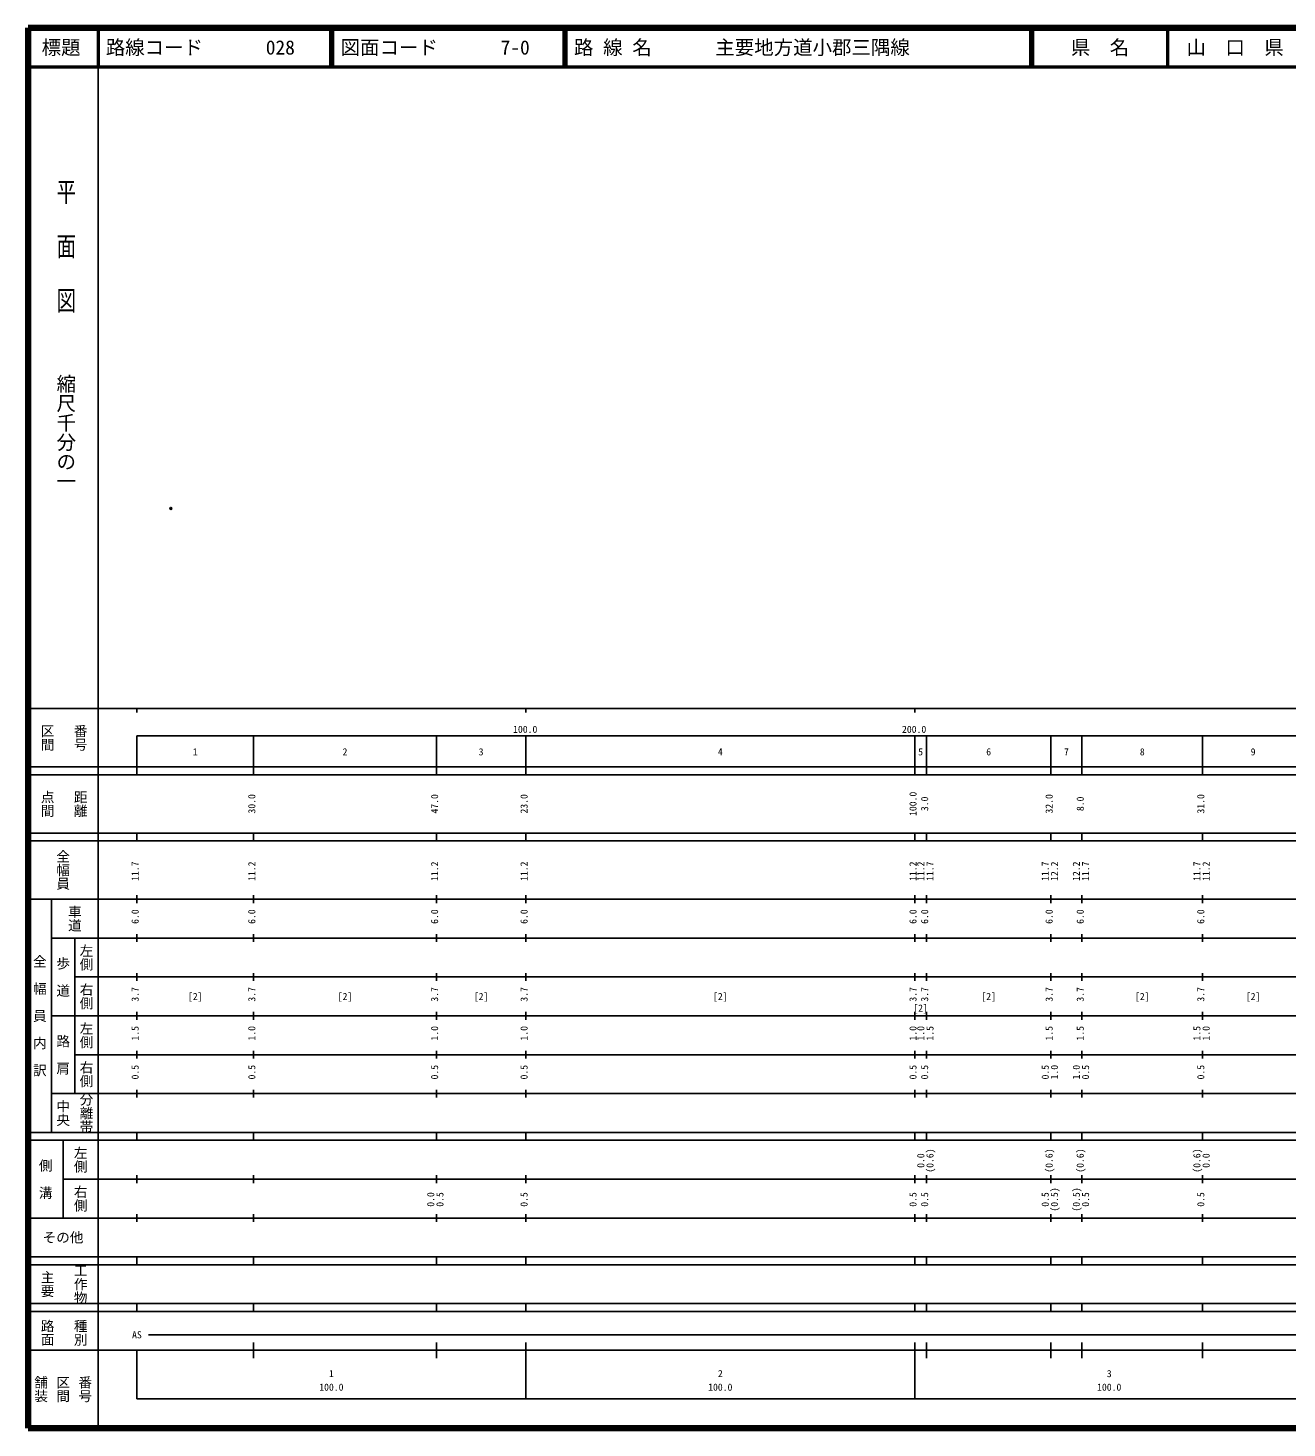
# Model space of a CAD drawing. Units: millimetres on the paper. Extents: x 40 to 680, y 20 to 380.
# Drawn here: x 40 to 363.7, y 20 to 380 of the extents above; entities that cross this region are included whole.
import ezdxf
from ezdxf.enums import TextEntityAlignment as Align

# ---------------------------------------------------------------- set-up
doc = ezdxf.new("R2010")
doc.units = ezdxf.units.MM
doc.header["$PDMODE"] = 32
doc.header["$PDSIZE"] = 0.5
doc.layers.add('M-OTRS', color=6, linetype='Continuous')
doc.layers.add('M-TTL-TXT', color=7, linetype='Continuous')
for name, color, linetype, lineweight in [('M-TTL', 2, 'Continuous', 140), ('M-TTL-BAND', 7, 'Continuous', 25), ('M-TTL-LINE', 7, 'Continuous', 50)]:
    doc.layers.add(name, color=color, linetype=linetype, lineweight=lineweight)
doc.styles.add('@ＭＳ ゴシック', font='')
doc.styles.add('ＭＳ ゴシック', font='')
doc.styles.get('@ＭＳ ゴシック').set_extended_font_data('@MS Gothic')
doc.styles.get('ＭＳ ゴシック').set_extended_font_data('MS Gothic')

msp = doc.modelspace()

# ---------------------------------------------------------------- linework, layer by layer
at = {"layer": 'M-OTRS'}
msp.add_point((76.734, 256.468), dxfattribs=at)
at = {"layer": 'M-TTL'}
for p, q in [((40, 380), (40, 20)), ((680, 380), (40, 380)), ((40, 20), (680, 20))]:
    msp.add_line(p, q, dxfattribs=at)
at = {"layer": 'M-TTL-BAND'}
for p, q in [((58, 370), (58, 20)), ((40, 205), (579, 205)), ((68, 205), (68, 204)), ((168, 205), (168, 204)), ((268, 205), (268, 204)), ((68, 198), (579, 198)), ((68, 198), (68, 188)), ((98, 188), (98, 198)), ((145, 188), (145, 198)), ((168, 188), (168, 198)), ((268, 188), (268, 198)), ((271, 188), (271, 198)), ((303, 188), (303, 198)), ((311, 188), (311, 198)), ((342, 188), (342, 198)), ((40, 190), (579, 190)), ((40, 188), (579, 188)), ((40, 173), (579, 173)), ((68, 171), (68, 173)), ((98, 171), (98, 173)), ((145, 171), (145, 173)), ((168, 171), (168, 173)), ((268, 171), (268, 173)), ((271, 171), (271, 173)), ((303, 171), (303, 173)), ((311, 171), (311, 173)), ((342, 171), (342, 173)), ((40, 171), (579, 171)), ((40, 156), (579, 156)), ((46, 96), (46, 156)), ((68, 155), (68, 157)), ((98, 155), (98, 157)), ((145, 155), (145, 157)), ((168, 155), (168, 157)), ((268, 155), (268, 157)), ((271, 155), (271, 157)), ((303, 155), (303, 157)), ((311, 155), (311, 157)), ((342, 155), (342, 157)), ((46, 146), (579, 146)), ((52, 146), (52, 106)), ((68, 145), (68, 147)), ((98, 145), (98, 147)), ((145, 145), (145, 147)), ((168, 145), (168, 147)), ((268, 145), (268, 147)), ((271, 145), (271, 147)), ((303, 145), (303, 147)), ((311, 145), (311, 147)), ((342, 145), (342, 147)), ((68, 135), (68, 137)), ((98, 135), (98, 137)), ((145, 135), (145, 137)), ((168, 135), (168, 137)), ((268, 135), (268, 137)), ((271, 135), (271, 137)), ((303, 135), (303, 137)), ((311, 135), (311, 137)), ((342, 135), (342, 137)), ((52, 136), (579, 136)), ((46, 126), (579, 126)), ((68, 125), (68, 127)), ((98, 125), (98, 127)), ((145, 125), (145, 127)), ((168, 125), (168, 127)), ((268, 125), (268, 127)), ((271, 125), (271, 127)), ((303, 125), (303, 127)), ((311, 125), (311, 127)), ((342, 125), (342, 127)), ((52, 116), (579, 116)), ((68, 115), (68, 117)), ((98, 115), (98, 117)), ((145, 115), (145, 117)), ((168, 115), (168, 117)), ((268, 115), (268, 117)), ((271, 115), (271, 117)), ((303, 115), (303, 117)), ((311, 115), (311, 117)), ((342, 115), (342, 117)), ((46, 106), (579, 106)), ((68, 105), (68, 107)), ((98, 105), (98, 107)), ((145, 105), (145, 107)), ((168, 105), (168, 107)), ((268, 105), (268, 107)), ((271, 105), (271, 107)), ((303, 105), (303, 107)), ((311, 105), (311, 107)), ((342, 105), (342, 107)), ((40, 96), (579, 96)), ((40, 94), (579, 94)), ((49, 94), (49, 74)), ((68, 94), (68, 96)), ((98, 94), (98, 96)), ((145, 94), (145, 96)), ((168, 94), (168, 96)), ((268, 94), (268, 96)), ((271, 94), (271, 96)), ((303, 94), (303, 96)), ((311, 94), (311, 96)), ((342, 94), (342, 96)), ((49, 84), (579, 84)), ((68, 83), (68, 85)), ((98, 83), (98, 85)), ((145, 83), (145, 85)), ((168, 83), (168, 85)), ((268, 83), (268, 85)), ((271, 83), (271, 85)), ((303, 83), (303, 85)), ((311, 83), (311, 85)), ((342, 83), (342, 85)), ((40, 74), (579, 74)), ((68, 73), (68, 75)), ((98, 73), (98, 75)), ((145, 73), (145, 75)), ((168, 73), (168, 75)), ((268, 73), (268, 75)), ((271, 73), (271, 75)), ((303, 73), (303, 75)), ((311, 73), (311, 75)), ((342, 73), (342, 75)), ((40, 64), (579, 64)), ((40, 62), (579, 62)), ((68, 62), (68, 64)), ((98, 62), (98, 64)), ((145, 62), (145, 64)), ((168, 62), (168, 64)), ((268, 62), (268, 64)), ((271, 62), (271, 64)), ((303, 62), (303, 64)), ((311, 62), (311, 64)), ((342, 62), (342, 64)), ((40, 52), (579, 52)), ((68, 50), (68, 52)), ((98, 50), (98, 52)), ((145, 50), (145, 52)), ((168, 50), (168, 52)), ((268, 50), (268, 52)), ((271, 50), (271, 52)), ((303, 50), (303, 52)), ((311, 50), (311, 52)), ((342, 50), (342, 52)), ((40, 50), (579, 50)), ((71, 44), (565, 44)), ((40, 40), (579, 40)), ((68, 40), (68, 27.5)), ((98, 38), (98, 42)), ((145, 38), (145, 42)), ((168, 27.5), (168, 42)), ((268, 27.5), (268, 42)), ((271, 38), (271, 42)), ((303, 38), (303, 42)), ((311, 38), (311, 42)), ((342, 38), (342, 42)), ((68, 27.5), (579, 27.5))]:
    msp.add_line(p, q, dxfattribs=at)
at = {"layer": 'M-TTL-LINE'}
for p, q in [((58, 380), (58, 370)), ((117.75, 380), (117.75, 370)), ((118.25, 380), (118.25, 370)), ((177.75, 380), (177.75, 370)), ((178.25, 380), (178.25, 370)), ((297.75, 380), (297.75, 370)), ((298.25, 380), (298.25, 370)), ((333, 380), (333, 370)), ((40, 370), (680, 370))]:
    msp.add_line(p, q, dxfattribs=at)

# ---------------------------------------------------------------- texts
at = {"layer": 'M-TTL-BAND', "style": '@ＭＳ ゴシック', "width": 1.4}
msp.add_text('平  面  図', height=3.666, rotation=270, dxfattribs=at).set_placement((49.777, 306.475), align=Align.MIDDLE_RIGHT)
at = {"layer": 'M-TTL-BAND', "style": '@ＭＳ ゴシック'}
msp.add_text('縮尺千分の一', height=3.666, rotation=270, dxfattribs=at).set_placement((49.777, 261.03), align=Align.MIDDLE_RIGHT)
for s, p in [('区間', (45, 197.5)), ('番号', (53.5, 197.5)), ('点間', (45, 180.5)), ('距離', (53.5, 180.5)), ('全幅員', (49, 163.5)), ('車道', (52, 151)), ('左側', (55, 141)), ('全\u3000幅\u3000員\u3000内\u3000訳', (43, 126)), ('歩\u3000道', (49, 136)), ('右側', (55, 131)), ('左側', (55, 121)), ('路\u3000肩', (49, 116)), ('右側', (55, 111)), ('分離帯', (55, 101)), ('中央', (49, 101)), ('左側', (53.5, 89)), ('側\u3000溝', (44.5, 84)), ('右側', (53.5, 79)), ('工作物', (53.5, 57)), ('主要', (45, 57)), ('路面', (45, 44.5)), ('種別', (53.5, 44.5)), ('舗装', (43.333, 30)), ('区間', (49, 30)), ('番号', (54.667, 30))]:
    msp.add_text(s, height=2.566, rotation=270, dxfattribs=at).set_placement(p, align=Align.MIDDLE_CENTER)
at = {"layer": 'M-TTL-BAND', "style": 'ＭＳ ゴシック'}
for s, p in [('100.0', (167.844, 198.195)), ('200.0', (267.844, 198.195)), ('1', (83, 192.405)), ('2', (121.5, 192.405)), ('3', (156.5, 192.405)), ('4', (218, 192.405)), ('5', (269.5, 192.405)), ('6', (287, 192.405)), ('7', (307, 192.405)), ('8', (326.5, 192.405)), ('9', (355, 192.405)), ('[2]', (83, 129.5)), ('[2]', (121.5, 129.5)), ('[2]', (156.5, 129.5)), ('[2]', (218, 129.5)), ('[2]', (287, 129.5)), ('[2]', (326.5, 129.5)), ('[2]', (355, 129.5)), ('[2]', (269.5, 126.5)), ('AS', (68, 42.5)), ('1', (118, 32.523)), ('2', (218, 32.523)), ('3', (318, 32.523)), ('100.0', (118, 29.033)), ('100.0', (218, 29.033)), ('100.0', (318, 29.033))]:
    msp.add_text(s, height=1.833, dxfattribs=at).set_placement(p, align=Align.BOTTOM_CENTER)
for s, p in [('30.0', (99, 180.5)), ('47.0', (146, 180.5)), ('23.0', (169, 180.5)), ('100.0', (269, 180.5)), ('3.0', (272, 180.5)), ('32.0', (304, 180.5)), ('8.0', (312, 180.5)), ('31.0', (343, 180.5)), ('11.7', (69, 163.174)), ('11.2', (99, 163.174)), ('11.2', (146, 163.174)), ('11.2', (169, 163.174)), ('11.2', (269, 163.174)), ('11.2', (271, 163.174)), ('11.7', (273.37, 163.174)), ('11.7', (303, 163.174)), ('12.2', (305.37, 163.174)), ('12.2', (311, 163.174)), ('11.7', (313.37, 163.174)), ('11.7', (342, 163.174)), ('11.2', (344.37, 163.174)), ('6.0', (69, 151.5)), ('6.0', (99, 151.5)), ('6.0', (146, 151.5)), ('6.0', (169, 151.5)), ('6.0', (269, 151.5)), ('6.0', (272, 151.5)), ('6.0', (304, 151.5)), ('6.0', (312, 151.5)), ('6.0', (343, 151.5)), ('3.7', (69, 131.5)), ('3.7', (99, 131.5)), ('3.7', (146, 131.5)), ('3.7', (169, 131.5)), ('3.7', (269, 131.5)), ('3.7', (272, 131.5)), ('3.7', (304, 131.5)), ('3.7', (312, 131.5)), ('3.7', (343, 131.5)), ('1.5', (69, 121.5)), ('1.0', (99, 121.5)), ('1.0', (146, 121.5)), ('1.0', (169, 121.5)), ('1.0', (269, 121.5)), ('1.0', (271, 121.5)), ('1.5', (273.37, 121.5)), ('1.5', (304, 121.5)), ('1.5', (312, 121.5)), ('1.5', (342, 121.5)), ('1.0', (344.37, 121.5)), ('0.5', (69, 111.5)), ('0.5', (99, 111.5)), ('0.5', (146, 111.5)), ('0.5', (169, 111.5)), ('0.5', (269, 111.5)), ('0.5', (272, 111.5)), ('0.5', (303, 111.5)), ('1.0', (305.37, 111.5)), ('1.0', (311, 111.5)), ('0.5', (313.37, 111.5)), ('0.5', (343, 111.5)), ('0.0', (271, 88.764)), ('(0.6)', (273.37, 88.764)), ('(0.6)', (304, 88.764)), ('(0.6)', (312, 88.764)), ('(0.6)', (342, 88.764)), ('0.0', (344.37, 88.764)), ('0.0', (145, 78.764)), ('0.5', (147.37, 78.764)), ('0.5', (169, 78.764)), ('0.5', (269, 78.764)), ('0.5', (272, 78.764)), ('0.5', (303, 78.764)), ('(0.5)', (305.37, 78.764)), ('(0.5)', (311, 78.764)), ('0.5', (313.37, 78.764)), ('0.5', (343, 78.764))]:
    msp.add_text(s, height=1.833, rotation=90, dxfattribs=at).set_placement(p, align=Align.BOTTOM_CENTER)
msp.add_text('その他', height=2.566, dxfattribs=at).set_placement((49, 69), align=Align.MIDDLE_CENTER)
at = {"layer": 'M-TTL-TXT', "style": 'ＭＳ ゴシック'}
for s, p in [('標題', (48.5, 375)), ('県\u3000名', (315.625, 375)), ('山\u3000口\u3000県', (350.375, 375))]:
    msp.add_text(s, height=3.666, dxfattribs=at).set_placement(p, align=Align.MIDDLE_CENTER)
for s, p in [('路線コード', (60, 375)), ('028', (101.142, 375)), ('図面コード', (120.38, 375)), ('7-0', (161.521, 375)), ('路 線 名', (180.38, 375)), ('主要地方道小郡三隅線', (216.734, 375))]:
    msp.add_text(s, height=3.666, dxfattribs=at).set_placement(p, align=Align.MIDDLE_LEFT)

doc.saveas('drawing.dxf')
